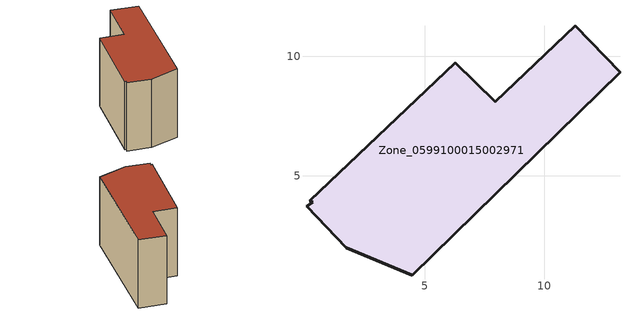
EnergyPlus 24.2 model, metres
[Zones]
Zone_0599100015002971
 floor ground (C_G): 7.95,8.09 11.3,11.27 13.18,9.32 4.48,0.84 1.72,1.99 0.06,3.72 0.33,3.9 0.19,3.95 6.28,9.72 z2.92
 wall outside (C_F): 4.48,0.84 13.18,9.32 11.3,11.27 7.95,8.09 6.28,9.72 0.19,3.95 0.33,3.9 0.06,3.72 1.72,1.99 4.48,0.84 z2.92:10.01
 roof outside (C_R): 7.95,8.09 6.28,9.72 0.19,3.95 0.33,3.9 0.06,3.72 1.72,1.99 4.48,0.84 13.18,9.32 11.3,11.27 z10.01
[BUILDING]
Pand.0599100015002971: North Axis=0; Terrain=City; Loads Convergence Tolerance Value=0.04; Temperature Convergence Tolerance Value=0.4; Solar Distribution=FullExterior; Maximum Number of Warmup Days=25; Minimum Number of Warmup Days=1
[Site:Location]
Rotterdam.The.Hague.AP_ZH_NLD Design_Conditions: Latitude=51.96; Longitude=4.45; Time Zone=1; Elevation=-4.5
[SITE:GROUNDTEMPERATURE:BUILDINGSURFACE]
18, 18, 18, 18, 18, 18, 18, 18, 18, 18, 18, 18
[MATERIAL] Thermal Absorptance=0.9; Solar Absorptance=0.7; Visible Absorptance=0.7
Name | Roughness | Thickness | Conductivity | Density | Specific Heat
G.TI.1975-1991 | MediumSmooth | 0.15 | 0.288461 | 540 | 1210
F.TI.1975-1991 | Rough | 0.3 | 0.230769 | 1920 | 840
R.TI.1975-1991 | MediumRough | 0.2 | 0.153846 | 1500 | 1000
[CONSTRUCTION]
C_G: G.TI.1975-1991
C_F: F.TI.1975-1991
C_R: R.TI.1975-1991
[ZONE]
Zone_0599100015002971: Type=1; Multiplier=1; Ceiling Height=Autocalculate; Volume=Autocalculate; Floor Area=autocalculate; Part of Total Floor Area=Yes
[ZONEINFILTRATION:DESIGNFLOWRATE]
Infil_Zone_0599100015002971: Zone or ZoneList or Space or SpaceList=Zone_0599100015002971; Schedule=AlwaysOn; Design Flow Rate Calculation Method=Flow/Area; Flow Rate per Floor Area=0.003; Constant Term Coefficient=1; Temperature Term Coefficient=0; Velocity Term Coefficient=0; Velocity Squared Term Coefficient=0
[HVACTEMPLATE:ZONE:IDEALLOADSAIRSYSTEM]
Zone_0599100015002971: Maximum Heating Supply Air Temperature=50; Minimum Cooling Supply Air Temperature=13; Maximum Heating Supply Air Humidity Ratio=0.0156; Minimum Cooling Supply Air Humidity Ratio=0.0077; Heating Limit=NoLimit; Cooling Limit=NoLimit; Dehumidification Control Type=ConstantSensibleHeatRatio; Cooling Sensible Heat Ratio=0.7; Dehumidification Setpoint=60; Humidification Control Type=None; Humidification Setpoint=30; Outdoor Air Method=None; Outdoor Air Flow Rate per Person=0.00944; Outdoor Air Flow Rate per Zone Floor Area=0; Outdoor Air Flow Rate per Zone=0; Demand Controlled Ventilation Type=None; Outdoor Air Economizer Type=NoEconomizer; Heat Recovery Type=None; Sensible Heat Recovery Effectiveness=0.7; Latent Heat Recovery Effectiveness=0.65
[ZONECONTROL:THERMOSTAT]
ThermostatControl_Zone_0599100015002971: Zone or ZoneList=Zone_0599100015002971; Control Type Schedule=DualSetpointControlType; Control 1=Thermostat_Zone_0599100015002971; Temperature Difference Between Cutout And Setpoint=0
[THERMOSTATSETPOINT:DUALSETPOINT]
Thermostat_Zone_0599100015002971: Heating Setpoint Temperature Schedule=HeatingSetpoint_Zone_0599100015002971; Cooling Setpoint Temperature Schedule=CoolingSetpoint_Zone_0599100015002971
[SCHEDULE:COMPACT]
HeatingSetpoint_Zone_0599100015002971: Through: 12/31, For: AllDays, Until: 24:00, 21
CoolingSetpoint_Zone_0599100015002971: Through: 12/31, For: AllDays, Until: 24:00, 24
DualSetpointControlType: Through: 12/31, For: AllDays, Until: 24:00, 4
AlwaysOn: Through: 12/31, For: AllDays, Until: 24:00, 1
